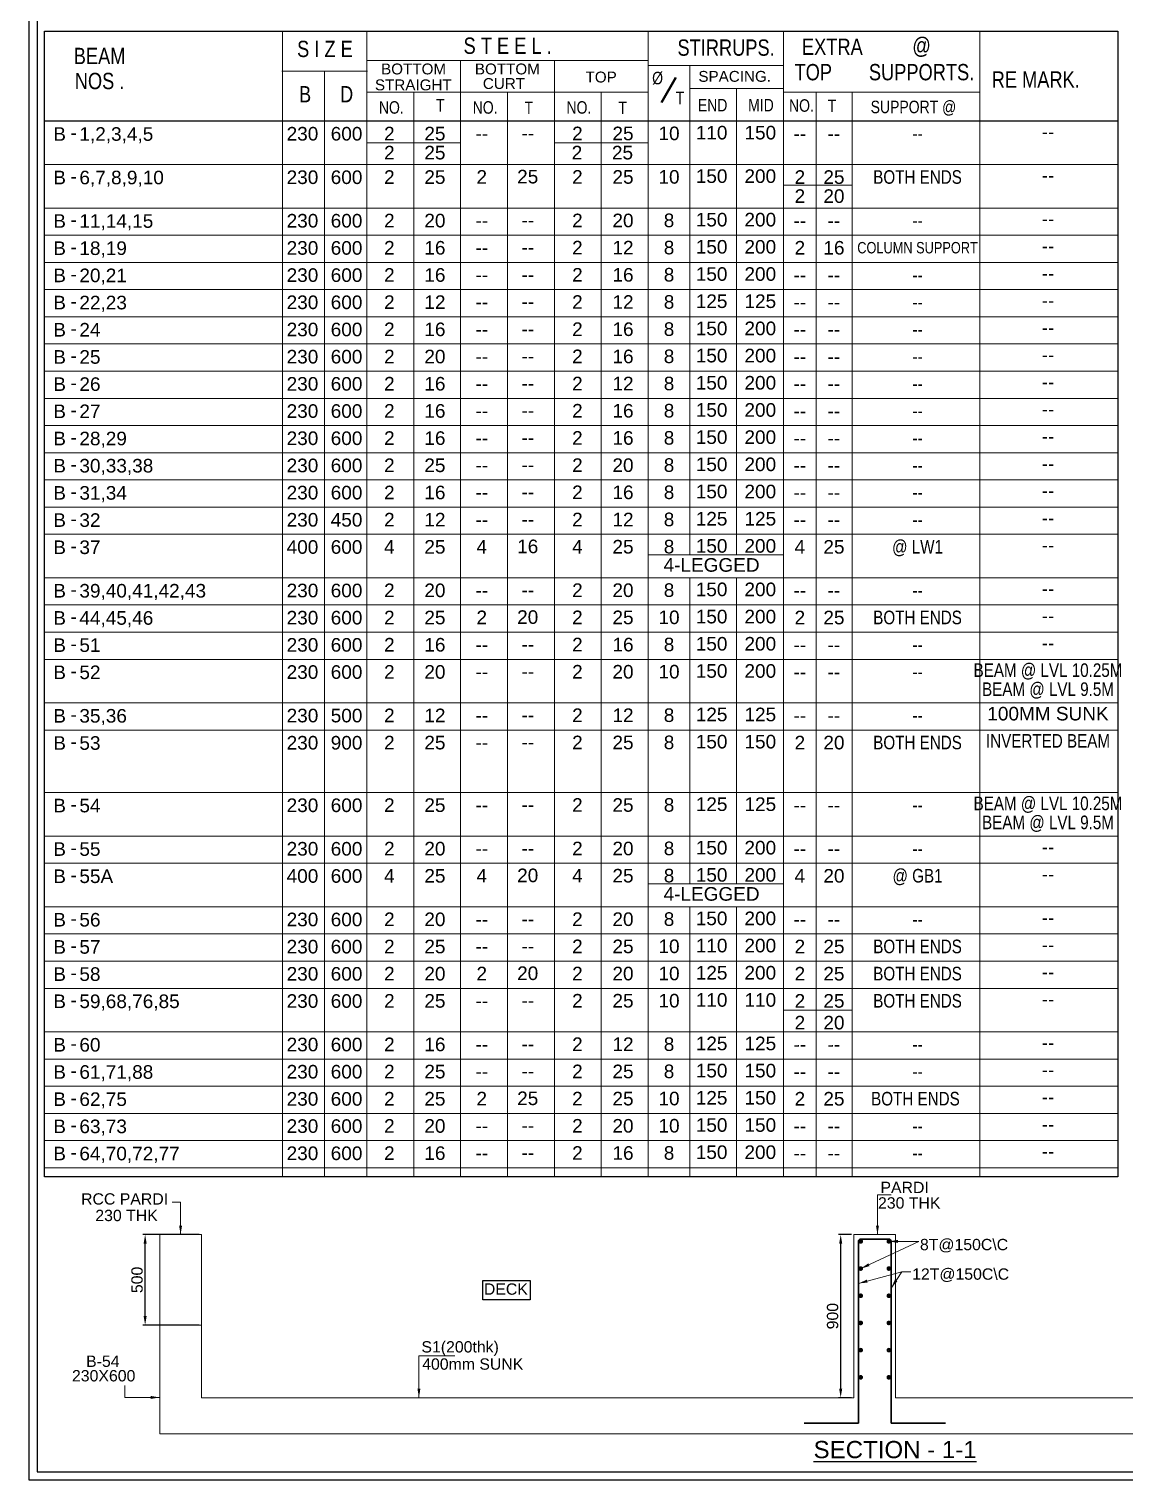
# Model space of a CAD drawing. Header units: millimetres. Extents: x 7675 to 3020127, y -133733 to 101228.
# Drawn here: x 2898307 to 2922494, y 45004 to 77025 of the extents above; entities that cross this region are included whole.
import ezdxf
from ezdxf.enums import TextEntityAlignment as Align

# ---------------------------------------------------------------- set-up
doc = ezdxf.new("R2010")
doc.units = ezdxf.units.MM
doc.header["$LTSCALE"] = 600
doc.layers.add('beam sch. text', color=4, linetype='Continuous')
for name, color, linetype, lineweight in [('CONCRETE', 7, 'Continuous', 20), ('DIM', 8, 'Continuous', 13), ('DONUT', 2, 'Continuous', 20), ('LINE- 1', 7, 'Continuous', 25), ('LINE- 2', 35, 'Continuous', 13), ('MAIN TEXT', 6, 'Continuous', 25), ('REINF', 4, 'Continuous', 30), ('TEXT', 255, 'Continuous', 25)]:
    doc.layers.add(name, color=color, linetype=linetype, lineweight=lineweight)
doc.styles.add('ARIAL', font='arial.ttf')
doc.dimstyles.new('SBC 25', dxfattribs={"dimscale": 25, "dimtxt": 2.5, "dimasz": 2, "dimexe": 0.5, "dimexo": 0.5, "dimgap": 0.5, "dimtad": 1, "dimdec": 0, "dimzin": 3, "dimdsep": 46, "dimtxsty": 'ARIAL', "dimcen": 0, "dimdle": 1, "dimclrd": 256, "dimclre": 256, "dimclrt": 7, "dimadec": 0, "dimazin": 0, "dimtfac": 1, "dimtdec": 0, "dimtmove": 0, "dimatfit": 3, "dimfxl": 1, "dimtolj": 1, "dimtzin": 0, "dimlwd": -1, "dimlwe": -1, "dimarcsym": 0})

# ---------------------------------------------------------------- blocks, each defined once
blk = doc.blocks.new('*D25')
at = {"transparency": 16777216}
for p, q in [((768.3, 1388.4), (457.7, 1388.4)), ((470.2, 938.4), (470.2, 1338.4)), ((768.3, 888.4), (457.7, 888.4))]:
    blk.add_line(p, q, dxfattribs=at)
for points in [[(478.6, 1338.4), (461.9, 1338.4), (470.2, 1388.4)], [(461.9, 938.4), (478.6, 938.4), (470.2, 888.4)]]:
    blk.add_solid(points, dxfattribs=at)
at = {"layer": 'Defpoints', "color": 0, "transparency": 16777216}
for p in [(470.2, 1388.4), (780.8, 1388.4), (780.8, 888.4)]:
    blk.add_point(p, dxfattribs=at)
at = {"color": 7, "transparency": 16777216, "insert": (425.8, 1138.4), "char_height": 62.5, "attachment_point": 5, "rotation": 90, "style": 'ARIAL'}
blk.add_mtext('\\A1;500', dxfattribs=at)
blk = doc.blocks.new('*D26')
at = {"transparency": 16777216}
for p, q in [((4368.3, 1388.4), (4295.2, 1388.4)), ((4307.7, 538.4), (4307.7, 1338.4)), ((4368.3, 488.4), (4295.2, 488.4))]:
    blk.add_line(p, q, dxfattribs=at)
for points in [[(4316.1, 1338.4), (4299.4, 1338.4), (4307.7, 1388.4)], [(4299.4, 538.4), (4316.1, 538.4), (4307.7, 488.4)]]:
    blk.add_solid(points, dxfattribs=at)
at = {"layer": 'Defpoints', "color": 0, "transparency": 16777216}
for p in [(4307.7, 1388.4), (4380.8, 1388.4), (4380.8, 488.4)]:
    blk.add_point(p, dxfattribs=at)
at = {"color": 7, "transparency": 16777216, "insert": (4263.3, 938.4), "char_height": 62.5, "attachment_point": 5, "rotation": 90, "style": 'ARIAL'}
blk.add_mtext('\\A1;900', dxfattribs=at)
blk = doc.blocks.new('*D27')
at = {"transparency": 16777216}
for p, q in [((8223.3, 1388.4), (8578.3, 1388.4)), ((8565.8, 938.4), (8565.8, 1338.4)), ((8223.3, 888.4), (8578.3, 888.4))]:
    blk.add_line(p, q, dxfattribs=at)
for points in [[(8574.1, 1338.4), (8557.4, 1338.4), (8565.8, 1388.4)], [(8557.4, 938.4), (8574.1, 938.4), (8565.8, 888.4)]]:
    blk.add_solid(points, dxfattribs=at)
at = {"layer": 'Defpoints', "color": 0, "transparency": 16777216}
for p in [(8210.8, 1388.4), (8565.8, 1388.4), (8210.8, 888.4)]:
    blk.add_point(p, dxfattribs=at)
at = {"color": 7, "transparency": 16777216, "insert": (8521.4, 1138.4), "char_height": 62.5, "attachment_point": 5, "rotation": 90, "style": 'ARIAL'}
blk.add_mtext('\\A1;500', dxfattribs=at)
blk = doc.blocks.new('G$C3D3E721E')
at = {"layer": 'CONCRETE'}
for p, q in [((8210.8, 488.4), (8210.8, 888.4)), ((8440.8, 888.4), (8440.8, 488.4)), ((4610.8, 488.4), (8210.8, 488.4)), ((8440.8, 488.4), (8440.8, 288.4)), ((8440.8, 288.4), (550.8, 288.4))]:
    blk.add_line(p, q, dxfattribs=at)
for points in [[(550.8, 888.4), (780.8, 888.4), (780.8, 1388.4), (550.8, 1388.4)], [(8210.8, 888.4), (8440.8, 888.4), (8440.8, 1388.4), (8210.8, 1388.4)]]:
    blk.add_lwpolyline(points, close=True, dxfattribs=at)
for points in [[(4380.8, 488.4), (4380.8, 1388.4), (4610.8, 1388.4), (4610.8, 488.4)], [(780.8, 488.4), (780.8, 888.4), (550.8, 888.4), (550.8, 288.4)], [(4380.8, 488.4), (780.8, 488.4)]]:
    blk.add_lwpolyline(points, dxfattribs=at)
at = {"layer": 'DONUT', "const_width": 13}
for points in [[(4415.7, 1345.2, 1), (4420.9, 1356.6, 1)], [(4570.7, 1345.2, 1), (4575.9, 1356.6, 1)], [(4415.7, 1195.2, 1), (4420.9, 1206.6, 1)], [(4570.7, 1195.2, 1), (4575.9, 1206.6, 1)], [(4415.7, 1045.2, 1), (4420.9, 1056.6, 1)], [(4570.7, 1045.2, 1), (4575.9, 1056.6, 1)], [(4415.7, 895.2, 1), (4420.9, 906.6, 1)], [(4570.7, 895.2, 1), (4575.9, 906.6, 1)], [(4415.7, 745.2, 1), (4420.9, 756.6, 1)], [(4570.7, 745.2, 1), (4575.9, 756.6, 1)], [(4415.7, 595.2, 1), (4420.9, 606.6, 1)], [(4570.7, 595.2, 1), (4575.9, 606.6, 1)]]:
    blk.add_lwpolyline(points, format="xyb", close=True, dxfattribs=at)
at = {"layer": 'REINF'}
for p, q in [((4418.3, 1363.4), (4573.3, 1363.4)), ((4405.8, 348.4), (4405.8, 1350.9)), ((4585.8, 1350.9), (4585.8, 348.4)), ((4105.8, 348.4), (4405.8, 348.4)), ((4585.8, 348.4), (4885.8, 348.4))]:
    blk.add_line(p, q, dxfattribs=at)
for centre, start, end in [((4418.3, 1350.9), 90, 180), ((4573.3, 1350.9), 0, 90)]:
    blk.add_arc(centre, 12.5, start, end, dxfattribs=at)
at = {"layer": 'TEXT'}
for points in [[(2332.9, 1135.7), (2593.9, 1135.7), (2593.9, 1027.8), (2332.9, 1027.8)], [(6343.2, 1133.7), (6604.1, 1133.7), (6604.1, 1025.9), (6343.2, 1025.9)]]:
    blk.add_lwpolyline(points, close=True, dxfattribs=at)
at = {"layer": 'MAIN TEXT', "style": 'ARIAL'}
blk.add_text('%%USECTION - 1-1', height=95, rotation=0.00358, dxfattribs=at).set_placement((4608, 202.4, 1.1), align=Align.MIDDLE)
at = {"layer": 'TEXT', "style": 'ARIAL'}
for s, p in [('8T@150C\\C', (4745.1, 1302.2)), ('12T@150C\\C', (4702, 1139.4))]:
    blk.add_text(s, height=62.5, dxfattribs=at).set_placement(p)
at = {"layer": 'TEXT', "char_height": 62.5, "style": 'ARIAL'}
for s, insert, width, attachment_point in [('RCC PARDI', (597, 1616.3), 640.518, 3), ('PARDI', (4794, 1679.9, 0), 640.518, 3), ('230 THK', (540, 1525.2), 550.554, 3), ('230 THK', (4858.2, 1594.3, 0), 640.518, 3), ('RCC PARDI', (8167.6, 1240.4), 640.518, 3), ('230 THK', (8110.6, 1149.2), 550.554, 3), ('DECK', (2581.7, 1119.1, 0), 640.518, 3), ('POOL', (6591.9, 1117.2, 0), 640.518, 3), ('S1(200thk)', (2421.7, 800.4, 0), 640.518, 3), ('S2 ', (6147.6, 800.4, 0), 640.518, 3), ('B-54', (329, 720.9, 0), 640.518, 3), ('230X600', (416.3, 640.9, 0), 640.518, 3), ('400mm SUNK ', (2556.8, 705.4, 0), 640.518, 3), ('400mm SUNK', (6553.6, 705.4, 0), 640.518, 3), ('BC-1', (8662.5, 520.9, 0), 640.518, 1), ('230X600', (8575.3, 429.5, 0), 640.518, 1)]:
    blk.add_mtext(s, dxfattribs=dict(at, insert=insert, width=width, attachment_point=attachment_point))
for base, p1, p2, picture, middle in [((470.2, 1388.4), (780.8, 888.4), (780.8, 1388.4), '*D25', (425.8, 1138.4)), ((4307.7, 1388.4), (4380.8, 488.4), (4380.8, 1388.4), '*D26', (4263.3, 938.4)), ((8565.8, 1388.4), (8210.8, 888.4), (8210.8, 1388.4), '*D27', (8521.4, 1138.4))]:
    dim = blk.add_linear_dim(base=base, p1=p1, p2=p2, angle=90, dimstyle='SBC 25')
    dim.commit()
    dim.dimension.update_dxf_attribs({"geometry": picture, "text_midpoint": middle})
at = {"layer": 'DIM'}
for points in [[(4510.8, 1388.4), (4510.8, 1607.6), (4586.8, 1607.6)], [(665.8, 1388.4), (665.8, 1567.3), (618.9, 1567.3)], [(4418.3, 1200.9), (4738.7, 1350.9)], [(4573.3, 1350.9), (4738.7, 1350.9)], [(4405.8, 1118.8), (4645.5, 1182.7)], [(4585.8, 1093.1), (4645.5, 1182.7), (4694.6, 1182.7)], [(1980.8, 488.4), (1980.8, 718.7), (2179.6, 718.7)], [(5995.7, 488.4), (5995.7, 718.7), (6194.5, 718.7)], [(550.8, 489.9), (358.2, 489.9), (358.2, 555.4)], [(8440.8, 449.2), (8841.1, 449.2)]]:
    blk.add_leader(points, dimstyle='SBC 25', dxfattribs=at)
blk.add_leader([(8210.8, 1164.1), (7886.7, 1164.1)], dimstyle='SBC 25', override={"dimscale": 25, "dimtxt": 2.5, "dimasz": 2, "dimgap": 0.5, "dimtad": 1, "dimtxsty": 'ARIAL', "dimclrd": 256, "dimlwd": 65535}, dxfattribs=at)

msp = doc.modelspace()

# ---------------------------------------------------------------- linework, layer by layer
at = {"color": 5}
msp.add_lwpolyline([(2974419, 45004), (2974419, 98635), (2898307, 98635), (2898307, 45004)], close=True, dxfattribs=at)
at = {"color": 6}
msp.add_lwpolyline([(2974239, 45184), (2974239, 98455), (2898487, 98455), (2898487, 45184)], close=True, dxfattribs=at)
at = {"layer": 'LINE- 1', "lineweight": 40}
msp.add_line((2912583, 75952), (2912268, 75403), dxfattribs=at)
at = {"layer": 'LINE- 1'}
msp.add_line((2922337, 74994), (2898649, 74994), dxfattribs=at)
msp.add_lwpolyline([(2898649, 76980), (2922337, 76980), (2922337, 51694), (2898649, 51694)], close=True, dxfattribs=at)
at = {"layer": 'LINE- 2'}
for p, q in [((2903899, 51694), (2903899, 76980)), ((2905762, 51694), (2905762, 76980)), ((2911972, 51694), (2911972, 76980)), ((2914956, 51694), (2914956, 76980)), ((2919293, 51694), (2919293, 76980)), ((2905777, 76331), (2911972, 76331)), ((2907832, 51694), (2907832, 76331)), ((2909902, 51694), (2909902, 76331)), ((2911972, 76218), (2914956, 76218)), ((2912892, 65418), (2912892, 76218)), ((2903888, 76098), (2905777, 76098)), ((2904831, 51694), (2904831, 76098)), ((2905777, 75629), (2911972, 75629)), ((2906797, 51694), (2906797, 75629)), ((2908867, 51694), (2908867, 75629)), ((2910937, 51694), (2910937, 75629)), ((2912892, 75715), (2914956, 75715)), ((2913924, 65418), (2913924, 75715)), ((2914956, 75629), (2919293, 75629)), ((2915681, 51694), (2915681, 75629)), ((2916474, 51694), (2916474, 75629)), ((2905762, 74514), (2907836, 74514)), ((2909902, 74514), (2911976, 74514)), ((2922337, 74034), (2898649, 74034)), ((2914956, 73578), (2916474, 73578)), ((2922337, 73074), (2898649, 73074)), ((2922337, 72474), (2898649, 72474)), ((2922337, 71874), (2898649, 71874)), ((2922337, 71274), (2898649, 71274)), ((2922337, 70674), (2898649, 70674)), ((2922337, 70074), (2898649, 70074)), ((2922337, 69474), (2898649, 69474)), ((2922337, 68874), (2898649, 68874)), ((2922337, 68274), (2898649, 68274)), ((2922337, 67674), (2898649, 67674)), ((2922337, 67074), (2898649, 67074)), ((2922337, 66474), (2898649, 66474)), ((2922337, 65874), (2898649, 65874)), ((2911972, 65418), (2914956, 65418)), ((2922337, 64914), (2898649, 64914)), ((2912892, 58158), (2912892, 64914)), ((2913924, 58158), (2913924, 64914)), ((2922337, 64314), (2898649, 64314)), ((2922337, 63714), (2898649, 63714)), ((2922337, 63114), (2898649, 63114)), ((2922337, 62154), (2898649, 62154)), ((2922337, 61554), (2898649, 61554)), ((2922337, 60174), (2898649, 60174)), ((2922337, 59214), (2898649, 59214)), ((2922337, 58614), (2898649, 58614)), ((2911972, 58158), (2914956, 58158)), ((2922337, 57654), (2898649, 57654)), ((2912892, 51694), (2912892, 57654)), ((2913924, 51694), (2913924, 57654)), ((2922337, 57054), (2898649, 57054)), ((2922337, 56454), (2898649, 56454)), ((2922337, 55854), (2898649, 55854)), ((2914956, 55374), (2916474, 55374)), ((2922337, 54894), (2898649, 54894)), ((2922337, 54294), (2898649, 54294)), ((2922337, 53694), (2898649, 53694)), ((2922337, 53094), (2898649, 53094)), ((2922337, 52494), (2898649, 52494)), ((2922337, 51894), (2898649, 51894))]:
    msp.add_line(p, q, dxfattribs=at)

# ---------------------------------------------------------------- block references
at = {"xscale": 4, "yscale": 4, "zscale": 4}
msp.add_blockref('G$C3D3E721E', (2898989, 44866), dxfattribs=at)

# ---------------------------------------------------------------- texts
at = {"layer": 'beam sch. text', "style": 'ARIAL'}
for s, p in [('B', (2898843, 74708)), ('-', (2899222, 74737)), ('1,2,3,4,5', (2899419, 74708)), ('B', (2898843, 73748)), ('-', (2899222, 73777)), ('6,7,8,9,10', (2899419, 73748)), ('B', (2898843, 72788)), ('-', (2899222, 72817)), ('11,14,15', (2899419, 72788)), ('B', (2898843, 72188)), ('-', (2899222, 72217)), ('18,19', (2899419, 72188)), ('B', (2898843, 71588)), ('20,21', (2899419, 71588)), ('-', (2899222, 71617)), ('B', (2898843, 70988)), ('22,23', (2899419, 70988)), ('-', (2899222, 71017)), ('B', (2898843, 70388)), ('24', (2899419, 70388)), ('-', (2899222, 70417)), ('B', (2898843, 69788)), ('25', (2899419, 69788)), ('-', (2899222, 69817)), ('B', (2898843, 69188)), ('-', (2899222, 69217)), ('26', (2899419, 69188)), ('B', (2898843, 68588)), ('-', (2899222, 68617)), ('27', (2899419, 68588)), ('B', (2898843, 67988)), ('-', (2899222, 68017)), ('28,29', (2899419, 67988)), ('B', (2898843, 67388)), ('-', (2899222, 67417)), ('30,33,38', (2899419, 67388)), ('B', (2898843, 66788)), ('31,34', (2899419, 66788)), ('-', (2899222, 66817)), ('B', (2898843, 66188)), ('32', (2899419, 66188)), ('-', (2899222, 66217)), ('B', (2898843, 65588)), ('37', (2899419, 65588)), ('-', (2899222, 65617)), ('B', (2898843, 64628)), ('39,40,41,42,43', (2899419, 64628)), ('-', (2899222, 64657)), ('B', (2898843, 64028)), ('44,45,46', (2899419, 64028)), ('-', (2899222, 64057)), ('B', (2898843, 63428)), ('-', (2899222, 63457)), ('51', (2899419, 63428)), ('B', (2898843, 62828)), ('-', (2899222, 62857)), ('52', (2899419, 62828)), ('B', (2898843, 61868)), ('-', (2899222, 61897)), ('35,36', (2899419, 61868)), ('B', (2898843, 61268)), ('-', (2899222, 61297)), ('53', (2899419, 61268)), ('B', (2898843, 59888)), ('-', (2899222, 59917)), ('54', (2899419, 59888)), ('B', (2898843, 58928)), ('-', (2899222, 58957)), ('55', (2899419, 58928)), ('B', (2898843, 58328)), ('-', (2899222, 58357)), ('55A', (2899419, 58328)), ('B', (2898843, 57368)), ('-', (2899222, 57397)), ('56', (2899419, 57368)), ('B', (2898843, 56768)), ('-', (2899222, 56797)), ('57', (2899419, 56768)), ('B', (2898843, 56168)), ('-', (2899222, 56197)), ('58', (2899419, 56168)), ('B', (2898843, 55568)), ('59,68,76,85', (2899419, 55568)), ('-', (2899222, 55597)), ('B', (2898843, 54608)), ('60', (2899419, 54608)), ('-', (2899222, 54637)), ('B', (2898843, 54008)), ('61,71,88', (2899419, 54008)), ('-', (2899222, 54037)), ('B', (2898843, 53408)), ('62,75', (2899419, 53408)), ('-', (2899222, 53437)), ('B', (2898843, 52808)), ('63,73', (2899419, 52808)), ('-', (2899222, 52837)), ('B', (2898843, 52208)), ('-', (2899222, 52237)), ('64,70,72,77', (2899419, 52208))]:
    msp.add_text(s, height=300, rotation=0.0036, dxfattribs=at).set_placement(p, align=Align.MIDDLE_LEFT)
for s, p in [('230', (2904342, 74714)), ('600', (2905315, 74714)), ('2', (2906260, 74717)), ('25', (2907265, 74717)), ('--', (2908299, 74720)), ('--', (2909313, 74727)), ('2', (2910410, 74720)), ('25', (2911416, 74720)), ('10', (2912432, 74722)), ('110', (2913371, 74738)), ('150', (2914446, 74738)), ('--', (2915319, 74717)), ('--', (2916071, 74717)), ('--', (2920795, 74756)), ('2', (2906260, 74297)), ('25', (2907265, 74297)), ('2', (2910400, 74297)), ('25', (2911405, 74297)), ('230', (2904342, 73754)), ('600', (2905315, 73754)), ('2', (2906260, 73757)), ('25', (2907265, 73757)), ('2', (2908299, 73760)), ('25', (2909313, 73767)), ('2', (2910410, 73760)), ('25', (2911416, 73760)), ('10', (2912432, 73762)), ('150', (2913371, 73778)), ('200', (2914446, 73778)), ('2', (2915319, 73757)), ('25', (2916071, 73757)), ('--', (2920795, 73796)), ('2', (2915319, 73337)), ('20', (2916071, 73337)), ('230', (2904342, 72794)), ('600', (2905315, 72794)), ('2', (2906260, 72797)), ('20', (2907265, 72797)), ('--', (2908299, 72800)), ('--', (2909313, 72807)), ('2', (2910410, 72800)), ('20', (2911416, 72800)), ('8', (2912432, 72802)), ('150', (2913371, 72818)), ('200', (2914446, 72818)), ('--', (2915319, 72797)), ('--', (2916071, 72797)), ('--', (2920795, 72836)), ('150', (2913371, 72218)), ('200', (2914446, 72218)), ('230', (2904342, 72194)), ('600', (2905315, 72194)), ('2', (2906260, 72197)), ('16', (2907265, 72197)), ('--', (2908299, 72200)), ('--', (2909313, 72207)), ('2', (2910410, 72200)), ('12', (2911416, 72200)), ('8', (2912432, 72202)), ('2', (2915319, 72197)), ('16', (2916071, 72197)), ('--', (2920795, 72236)), ('230', (2904342, 71594)), ('600', (2905315, 71594)), ('2', (2906260, 71597)), ('16', (2907265, 71597)), ('2', (2910410, 71600)), ('16', (2911416, 71600)), ('8', (2912432, 71602)), ('150', (2913371, 71618)), ('200', (2914446, 71618)), ('--', (2908299, 71600)), ('--', (2909313, 71607)), ('--', (2915319, 71597)), ('--', (2916071, 71597)), ('--', (2920795, 71636)), ('230', (2904342, 70994)), ('600', (2905315, 70994)), ('2', (2906260, 70997)), ('12', (2907265, 70997)), ('2', (2910410, 71000)), ('12', (2911416, 71000)), ('8', (2912432, 71002)), ('125', (2913371, 71018)), ('125', (2914446, 71018)), ('--', (2908299, 71000)), ('--', (2909313, 71007)), ('--', (2915319, 70997)), ('--', (2916071, 70997)), ('--', (2920795, 71036)), ('230', (2904342, 70394)), ('600', (2905315, 70394)), ('2', (2906260, 70397)), ('16', (2907265, 70397)), ('2', (2910410, 70400)), ('16', (2911416, 70400)), ('8', (2912432, 70402)), ('150', (2913371, 70418)), ('200', (2914446, 70418)), ('--', (2908299, 70400)), ('--', (2909313, 70407)), ('--', (2915319, 70397)), ('--', (2916071, 70397)), ('--', (2920795, 70436)), ('230', (2904342, 69794)), ('600', (2905315, 69794)), ('2', (2906260, 69797)), ('20', (2907265, 69797)), ('2', (2910410, 69800)), ('16', (2911416, 69800)), ('8', (2912432, 69802)), ('150', (2913371, 69818)), ('200', (2914446, 69818)), ('--', (2920795, 69836)), ('--', (2908299, 69800)), ('--', (2909313, 69807)), ('--', (2915319, 69797)), ('--', (2916071, 69797)), ('230', (2904342, 69194)), ('600', (2905315, 69194)), ('2', (2906260, 69197)), ('16', (2907265, 69197)), ('--', (2908299, 69200)), ('--', (2909313, 69207)), ('2', (2910410, 69200)), ('12', (2911416, 69200)), ('8', (2912432, 69202)), ('150', (2913371, 69218)), ('200', (2914446, 69218)), ('--', (2915319, 69197)), ('--', (2916071, 69197)), ('--', (2920795, 69236)), ('230', (2904342, 68594)), ('600', (2905315, 68594)), ('2', (2906260, 68597)), ('16', (2907265, 68597)), ('--', (2908299, 68600)), ('--', (2909313, 68607)), ('2', (2910410, 68600)), ('16', (2911416, 68600)), ('8', (2912432, 68602)), ('150', (2913371, 68618)), ('200', (2914446, 68618)), ('--', (2915319, 68597)), ('--', (2916071, 68597)), ('--', (2920795, 68636)), ('230', (2904342, 67994)), ('600', (2905315, 67994)), ('2', (2906260, 67997)), ('16', (2907265, 67997)), ('--', (2908299, 68000)), ('--', (2909313, 68007)), ('2', (2910410, 68000)), ('16', (2911416, 68000)), ('8', (2912432, 68002)), ('150', (2913371, 68018)), ('200', (2914446, 68018)), ('--', (2915319, 67997)), ('--', (2916071, 67997)), ('--', (2920795, 68036)), ('150', (2913371, 67418)), ('200', (2914446, 67418)), ('230', (2904342, 67394)), ('600', (2905315, 67394)), ('2', (2906260, 67397)), ('25', (2907265, 67397)), ('--', (2908299, 67400)), ('--', (2909313, 67407)), ('2', (2910410, 67400)), ('20', (2911416, 67400)), ('8', (2912432, 67402)), ('--', (2915319, 67397)), ('--', (2916071, 67397)), ('--', (2920795, 67436)), ('230', (2904342, 66794)), ('600', (2905315, 66794)), ('2', (2906260, 66797)), ('16', (2907265, 66797)), ('2', (2910410, 66800)), ('16', (2911416, 66800)), ('8', (2912432, 66802)), ('150', (2913371, 66818)), ('200', (2914446, 66818)), ('--', (2908299, 66800)), ('--', (2909313, 66807)), ('--', (2915319, 66797)), ('--', (2916071, 66797)), ('--', (2920795, 66836)), ('230', (2904342, 66194)), ('450', (2905315, 66194)), ('2', (2906260, 66197)), ('12', (2907265, 66197)), ('2', (2910410, 66200)), ('12', (2911416, 66200)), ('8', (2912432, 66202)), ('125', (2913371, 66218)), ('125', (2914446, 66218)), ('--', (2908299, 66200)), ('--', (2909313, 66207)), ('--', (2915319, 66197)), ('--', (2916071, 66197)), ('--', (2920795, 66236)), ('400', (2904342, 65594)), ('600', (2905315, 65594)), ('4', (2906260, 65597)), ('25', (2907265, 65597)), ('4', (2908299, 65600)), ('16', (2909313, 65607)), ('4', (2910410, 65600)), ('25', (2911416, 65600)), ('8', (2912432, 65602)), ('150', (2913371, 65618)), ('200', (2914446, 65618)), ('4', (2915319, 65597)), ('25', (2916071, 65597)), ('4-LEGGED', (2913371, 65198)), ('--', (2920795, 65636)), ('230', (2904342, 64634)), ('600', (2905315, 64634)), ('2', (2906260, 64637)), ('20', (2907265, 64637)), ('2', (2910410, 64640)), ('20', (2911416, 64640)), ('8', (2912432, 64642)), ('150', (2913371, 64658)), ('200', (2914446, 64658)), ('--', (2908299, 64640)), ('--', (2909313, 64647)), ('--', (2915319, 64637)), ('--', (2916071, 64637)), ('--', (2920795, 64676)), ('230', (2904342, 64034)), ('600', (2905315, 64034)), ('2', (2906260, 64037)), ('25', (2907265, 64037)), ('2', (2908299, 64040)), ('20', (2909313, 64047)), ('2', (2910410, 64040)), ('25', (2911416, 64040)), ('10', (2912432, 64042)), ('150', (2913371, 64058)), ('200', (2914446, 64058)), ('2', (2915319, 64037)), ('25', (2916071, 64037)), ('--', (2920795, 64076)), ('230', (2904342, 63434)), ('600', (2905315, 63434)), ('2', (2906260, 63437)), ('16', (2907265, 63437)), ('--', (2908299, 63440)), ('--', (2909313, 63447)), ('2', (2910410, 63440)), ('16', (2911416, 63440)), ('8', (2912432, 63442)), ('150', (2913371, 63458)), ('200', (2914446, 63458)), ('--', (2915319, 63437)), ('--', (2916071, 63437)), ('--', (2920795, 63476)), ('230', (2904342, 62834)), ('600', (2905315, 62834)), ('2', (2906260, 62837)), ('20', (2907265, 62837)), ('--', (2908299, 62840)), ('--', (2909313, 62847)), ('2', (2910410, 62840)), ('20', (2911416, 62840)), ('10', (2912432, 62842)), ('150', (2913371, 62858)), ('200', (2914446, 62858)), ('--', (2915319, 62837)), ('--', (2916071, 62837)), ('230', (2904342, 61874)), ('500', (2905315, 61874)), ('2', (2906260, 61877)), ('12', (2907265, 61877)), ('--', (2908299, 61880)), ('--', (2909313, 61887)), ('2', (2910410, 61880)), ('12', (2911416, 61880)), ('8', (2912432, 61882)), ('125', (2913371, 61898)), ('125', (2914446, 61898)), ('--', (2915319, 61877)), ('--', (2915319, 61877)), ('--', (2916071, 61877)), ('--', (2916071, 61877)), ('100MM SUNK', (2920795, 61916)), ('230', (2904342, 61274)), ('900', (2905315, 61274)), ('2', (2906260, 61277)), ('25', (2907265, 61277)), ('--', (2908299, 61280)), ('--', (2909313, 61287)), ('2', (2910410, 61280)), ('25', (2911416, 61280)), ('8', (2912432, 61282)), ('150', (2913371, 61298)), ('150', (2914446, 61298)), ('2', (2915319, 61277)), ('20', (2916071, 61277)), ('230', (2904342, 59894)), ('600', (2905315, 59894)), ('2', (2906260, 59897)), ('25', (2907265, 59897)), ('--', (2908299, 59900)), ('--', (2909313, 59907)), ('2', (2910410, 59900)), ('25', (2911416, 59900)), ('8', (2912432, 59902)), ('125', (2913371, 59918)), ('125', (2914446, 59918)), ('--', (2915319, 59897)), ('--', (2916071, 59897)), ('230', (2904342, 58934)), ('600', (2905315, 58934)), ('2', (2906260, 58937)), ('20', (2907265, 58937)), ('--', (2908299, 58940)), ('--', (2909313, 58947)), ('2', (2910410, 58940)), ('20', (2911416, 58940)), ('8', (2912432, 58942)), ('150', (2913371, 58958)), ('200', (2914446, 58958)), ('--', (2915319, 58937)), ('--', (2916071, 58937)), ('--', (2920795, 58976)), ('400', (2904342, 58334)), ('600', (2905315, 58334)), ('4', (2906260, 58337)), ('25', (2907265, 58337)), ('4', (2908299, 58340)), ('20', (2909313, 58347)), ('4', (2910410, 58340)), ('25', (2911416, 58340)), ('8', (2912432, 58342)), ('150', (2913371, 58358)), ('200', (2914446, 58358)), ('4', (2915319, 58337)), ('20', (2916071, 58337)), ('--', (2920795, 58376)), ('4-LEGGED', (2913371, 57938)), ('230', (2904342, 57374)), ('600', (2905315, 57374)), ('2', (2906260, 57377)), ('20', (2907265, 57377)), ('--', (2908299, 57380)), ('--', (2909313, 57387)), ('2', (2910410, 57380)), ('20', (2911416, 57380)), ('8', (2912432, 57382)), ('150', (2913371, 57398)), ('200', (2914446, 57398)), ('--', (2915319, 57377)), ('--', (2916071, 57377)), ('--', (2920795, 57416)), ('230', (2904342, 56774)), ('600', (2905315, 56774)), ('2', (2906260, 56777)), ('25', (2907265, 56777)), ('--', (2908299, 56780)), ('--', (2909313, 56787)), ('2', (2910410, 56780)), ('25', (2911416, 56780)), ('10', (2912432, 56782)), ('110', (2913371, 56798)), ('200', (2914446, 56798)), ('2', (2915319, 56777)), ('25', (2916071, 56777)), ('--', (2920795, 56816)), ('230', (2904342, 56174)), ('600', (2905315, 56174)), ('2', (2906260, 56177)), ('20', (2907265, 56177)), ('2', (2908299, 56180)), ('20', (2909313, 56187)), ('2', (2910410, 56180)), ('20', (2911416, 56180)), ('10', (2912432, 56182)), ('125', (2913371, 56198)), ('200', (2914446, 56198)), ('2', (2915319, 56177)), ('25', (2916071, 56177)), ('--', (2920795, 56216)), ('230', (2904342, 55574)), ('600', (2905315, 55574)), ('2', (2906260, 55577)), ('25', (2907265, 55577)), ('2', (2910410, 55580)), ('25', (2911416, 55580)), ('10', (2912432, 55582)), ('110', (2913371, 55598)), ('110', (2914446, 55598)), ('2', (2915319, 55577)), ('25', (2916071, 55577)), ('--', (2908299, 55580)), ('--', (2909313, 55587)), ('--', (2920795, 55616)), ('2', (2915319, 55097)), ('20', (2916071, 55097)), ('230', (2904342, 54614)), ('600', (2905315, 54614)), ('2', (2906260, 54617)), ('16', (2907265, 54617)), ('2', (2910410, 54620)), ('12', (2911416, 54620)), ('8', (2912432, 54622)), ('125', (2913371, 54638)), ('125', (2914446, 54638)), ('--', (2908299, 54620)), ('--', (2909313, 54627)), ('--', (2915319, 54617)), ('--', (2916071, 54617)), ('--', (2920795, 54656)), ('230', (2904342, 54014)), ('600', (2905315, 54014)), ('2', (2906260, 54017)), ('25', (2907265, 54017)), ('2', (2910410, 54020)), ('25', (2911416, 54020)), ('8', (2912432, 54022)), ('150', (2913371, 54038)), ('150', (2914446, 54038)), ('--', (2908299, 54020)), ('--', (2909313, 54027)), ('--', (2915319, 54017)), ('--', (2916071, 54017)), ('--', (2920795, 54056)), ('230', (2904342, 53414)), ('600', (2905315, 53414)), ('2', (2906260, 53417)), ('25', (2907265, 53417)), ('2', (2908299, 53420)), ('25', (2909313, 53427)), ('2', (2910410, 53420)), ('25', (2911416, 53420)), ('10', (2912432, 53422)), ('125', (2913371, 53438)), ('150', (2914446, 53438)), ('2', (2915319, 53417)), ('25', (2916071, 53417)), ('--', (2920795, 53456)), ('230', (2904342, 52814)), ('600', (2905315, 52814)), ('2', (2906260, 52817)), ('20', (2907265, 52817)), ('2', (2910410, 52820)), ('20', (2911416, 52820)), ('10', (2912432, 52822)), ('150', (2913371, 52838)), ('150', (2914446, 52838)), ('--', (2920795, 52856)), ('--', (2908299, 52820)), ('--', (2909313, 52827)), ('--', (2915319, 52817)), ('--', (2916071, 52817)), ('230', (2904342, 52214)), ('600', (2905315, 52214)), ('2', (2906260, 52217)), ('16', (2907265, 52217)), ('--', (2908299, 52220)), ('--', (2909313, 52227)), ('2', (2910410, 52220)), ('16', (2911416, 52220)), ('8', (2912432, 52222)), ('150', (2913371, 52238)), ('200', (2914446, 52238)), ('--', (2915319, 52217)), ('--', (2916071, 52217)), ('--', (2920795, 52256))]:
    msp.add_text(s, height=300, rotation=0.0036, dxfattribs=at).set_placement(p, align=Align.MIDDLE_CENTER)
at = {"layer": 'beam sch. text', "style": 'ARIAL', "width": 0.8}
for s, height, p in [('--', 300, (2917916, 74719)), ('BOTH ENDS', 300, (2917916, 73759)), ('--', 300, (2917916, 72799)), ('COLUMN SUPPORT', 252, (2917916, 72199)), ('--', 300, (2917916, 71599)), ('--', 300, (2917916, 70999)), ('--', 300, (2917916, 70399)), ('--', 300, (2917916, 69799)), ('--', 300, (2917916, 69199)), ('--', 300, (2917916, 68599)), ('--', 300, (2917916, 67999)), ('--', 300, (2917916, 67399)), ('--', 300, (2917916, 66799)), ('--', 300, (2917916, 66199)), ('@ LW1', 300, (2917916, 65599)), ('--', 300, (2917916, 64639)), ('BOTH ENDS', 300, (2917916, 64039)), ('--', 300, (2917916, 63439)), ('--', 300, (2917916, 62839)), ('BEAM @ LVL 10.25M', 300, (2920795, 62876)), ('BEAM @ LVL 9.5M', 300, (2920795, 62456)), ('--', 300, (2917916, 61879)), ('--', 300, (2917916, 61879)), ('BOTH ENDS', 300, (2917916, 61279)), ('INVERTED BEAM', 300, (2920795, 61316)), ('--', 300, (2917916, 59899)), ('BEAM @ LVL 10.25M', 300, (2920795, 59936)), ('BEAM @ LVL 9.5M', 300, (2920795, 59516)), ('--', 300, (2917916, 58939)), ('@ GB1', 300, (2917916, 58339)), ('--', 300, (2917916, 57379)), ('BOTH ENDS', 300, (2917916, 56779)), ('BOTH ENDS', 300, (2917916, 56179)), ('BOTH ENDS', 300, (2917916, 55579)), ('--', 300, (2917916, 54619)), ('--', 300, (2917916, 54019)), ('BOTH ENDS ', 300, (2917916, 53419)), ('--', 300, (2917916, 52819)), ('--', 300, (2917916, 52219))]:
    msp.add_text(s, height=height, rotation=0.0036, dxfattribs=at).set_placement(p, align=Align.MIDDLE_CENTER)
at = {"layer": 'MAIN TEXT', "style": 'ARIAL', "width": 0.8}
for s, height, p in [('@', 360, (2918005, 76633)), ('BEAM', 360, (2899865, 76430)), ('S I Z E ', 360, (2904894, 76586)), ('S T E E L .', 360, (2908870, 76657)), ('STIRRUPS.', 360, (2913691, 76615)), ('EXTRA', 360, (2916036, 76633)), ('TOP', 360, (2915615, 76073)), ('SUPPORTS.', 360, (2918005, 76073)), ('NOS .', 360, (2899865, 75878)), ('%%C', 276, (2912179, 75943)), ('RE MARK.', 360, (2920525, 75911)), ('B', 360, (2904400, 75586)), ('D', 360, (2905316, 75586)), ('T', 276, (2912673, 75503)), ('NO.', 276, (2906303, 75294)), ('T', 276, (2907384, 75340)), ('NO.', 276, (2908373, 75294)), ('T', 276, (2909338, 75286)), ('NO.', 276, (2910443, 75294)), ('T', 276, (2911408, 75286)), ('END', 276, (2913394, 75345)), ('MID', 276, (2914461, 75345)), ('NO.', 276, (2915354, 75337)), ('SUPPORT @', 276, (2917826, 75285))]:
    msp.add_text(s, height=height, rotation=0.0036, dxfattribs=at).set_placement(p, align=Align.MIDDLE)
at = {"layer": 'MAIN TEXT', "style": 'ARIAL'}
for s, p in [('BOTTOM', (2906794, 76143)), ('BOTTOM', (2908864, 76143)), ('STRAIGHT', (2906789, 75792)), ('CURT', (2908789, 75822)), ('TOP', (2910934, 75965)), ('SPACING.', (2913881, 75980))]:
    msp.add_text(s, height=240, rotation=0.0036, dxfattribs=at).set_placement(p, align=Align.MIDDLE)
at = {"layer": 'MAIN TEXT', "style": 'ARIAL', "width": 0.8}
msp.add_text('T', height=276, rotation=0.0036, dxfattribs=at).set_placement((2915936, 75328), align=Align.MIDDLE_LEFT)

doc.saveas('drawing.dxf')
